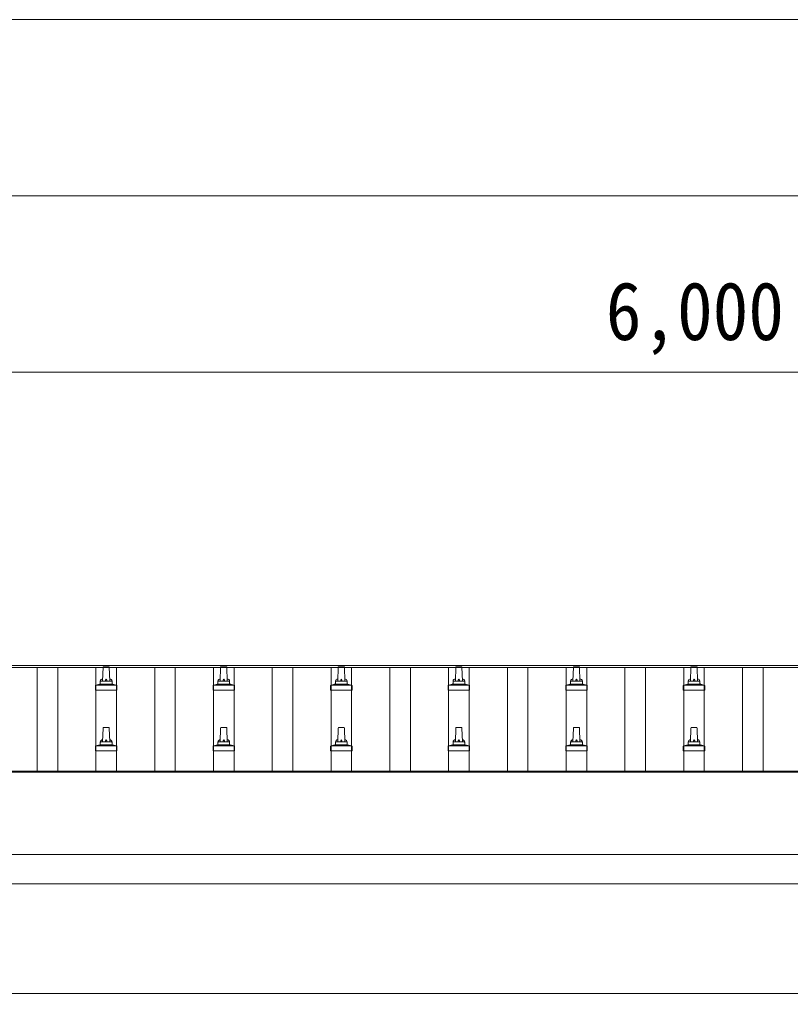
# Model space of a CAD drawing. Units: millimetres at full size, sheet at 1:50; details may follow other scales. Extents: x -14053 to 14053, y -9700 to 9700.
# Drawn here: x -2907 to -1595, y 3124 to 4781 of the extents above; entities that cross this region are included whole.
import ezdxf
from ezdxf.enums import TextEntityAlignment as Align

# ---------------------------------------------------------------- set-up
doc = ezdxf.new("R2010")
doc.units = ezdxf.units.MM
doc.header["$LTSCALE"] = 50
for name, color, linetype, lineweight in [('0-4_設備', 4, 'Continuous', 9), ('0-5_仕上げ', 5, 'Continuous', 5), ('0-8_外構', 6, 'Continuous', 9)]:
    doc.layers.add(name, color=color, linetype=linetype, lineweight=lineweight)
doc.styles.add('ＭＳ ゴシック', font='')
doc.styles.get('ＭＳ ゴシック').set_extended_font_data('MS Gothic')

msp = doc.modelspace()

# ---------------------------------------------------------------- linework, layer by layer
at = {"layer": '0-4_設備'}
for p, q in [((3063.78, 3681.71), (-4736.72, 3681.71)), ((3063.78, 3678.12), (-4759.22, 3678.12)), ((-12580.22, 3500.21), (3061.78, 3500.21)), ((-2936.72, 3502.1), (3061.78, 3502.1)), ((-2936.72, 3360.32), (3061.78, 3360.32)), ((-2936.72, 3310.5), (3061.78, 3310.5)), ((-3654.14, 3123.8), (1225.78, 3123.8))]:
    msp.add_line(p, q, dxfattribs=at)
at = {"layer": '0-5_仕上げ'}
for p, q in [((-2764.49, 3678.71), (-2765.22, 3655.19)), ((-2754.94, 3679.69), (-2763.49, 3679.69)), ((-2753.22, 3655.19), (-2753.94, 3678.71)), ((-2564.49, 3678.71), (-2565.22, 3655.19)), ((-2554.94, 3679.69), (-2563.49, 3679.69)), ((-2553.22, 3655.19), (-2553.94, 3678.71)), ((-2364.49, 3678.71), (-2365.22, 3655.19)), ((-2354.94, 3679.69), (-2363.49, 3679.69)), ((-2353.22, 3655.19), (-2353.94, 3678.71)), ((-2164.49, 3678.71), (-2165.22, 3655.19)), ((-2154.94, 3679.69), (-2163.49, 3679.69)), ((-2153.22, 3655.19), (-2153.94, 3678.71)), ((-1964.49, 3678.71), (-1965.22, 3655.19)), ((-1954.94, 3679.69), (-1963.49, 3679.69)), ((-1953.22, 3655.19), (-1953.94, 3678.71)), ((-1764.49, 3678.71), (-1765.22, 3655.19)), ((-1754.94, 3679.69), (-1763.49, 3679.69)), ((-1753.22, 3655.19), (-1753.94, 3678.71)), ((-2777.47, 3639.69), (-2777.47, 3647.4)), ((-2741.35, 3648.19), (-2777.09, 3648.19)), ((-2776.7, 3648.37), (-2769.98, 3650)), ((-2748.84, 3650.19), (-2769.6, 3650.19)), ((-2769.22, 3650.97), (-2769.22, 3655.19)), ((-2750.22, 3655.19), (-2768.22, 3655.19)), ((-2749.22, 3650.97), (-2749.22, 3655.19)), ((-2741.73, 3648.37), (-2748.45, 3650)), ((-2740.97, 3639.69), (-2740.97, 3647.4)), ((-2577.47, 3639.69), (-2577.47, 3647.4)), ((-2541.35, 3648.19), (-2577.09, 3648.19)), ((-2576.7, 3648.37), (-2569.98, 3650)), ((-2548.84, 3650.19), (-2569.6, 3650.19)), ((-2569.22, 3650.97), (-2569.22, 3655.19)), ((-2550.22, 3655.19), (-2568.22, 3655.19)), ((-2549.22, 3650.97), (-2549.22, 3655.19)), ((-2541.73, 3648.37), (-2548.45, 3650)), ((-2540.97, 3639.69), (-2540.97, 3647.4)), ((-2377.47, 3639.69), (-2377.47, 3647.4)), ((-2341.35, 3648.19), (-2377.09, 3648.19)), ((-2376.7, 3648.37), (-2369.98, 3650)), ((-2348.84, 3650.19), (-2369.6, 3650.19)), ((-2369.22, 3650.97), (-2369.22, 3655.19)), ((-2350.22, 3655.19), (-2368.22, 3655.19)), ((-2349.22, 3650.97), (-2349.22, 3655.19)), ((-2341.73, 3648.37), (-2348.45, 3650)), ((-2340.97, 3639.69), (-2340.97, 3647.4)), ((-2177.47, 3639.69), (-2177.47, 3647.4)), ((-2141.35, 3648.19), (-2177.09, 3648.19)), ((-2176.7, 3648.37), (-2169.98, 3650)), ((-2148.84, 3650.19), (-2169.6, 3650.19)), ((-2169.22, 3650.97), (-2169.22, 3655.19)), ((-2150.22, 3655.19), (-2168.22, 3655.19)), ((-2149.22, 3650.97), (-2149.22, 3655.19)), ((-2141.73, 3648.37), (-2148.45, 3650)), ((-2140.97, 3639.69), (-2140.97, 3647.4)), ((-1977.47, 3639.69), (-1977.47, 3647.4)), ((-1941.35, 3648.19), (-1977.09, 3648.19)), ((-1976.7, 3648.37), (-1969.98, 3650)), ((-1948.84, 3650.19), (-1969.6, 3650.19)), ((-1969.22, 3650.97), (-1969.22, 3655.19)), ((-1950.22, 3655.19), (-1968.22, 3655.19)), ((-1949.22, 3650.97), (-1949.22, 3655.19)), ((-1941.73, 3648.37), (-1948.45, 3650)), ((-1940.97, 3639.69), (-1940.97, 3647.4)), ((-1777.47, 3639.69), (-1777.47, 3647.4)), ((-1741.35, 3648.19), (-1777.09, 3648.19)), ((-1776.7, 3648.37), (-1769.98, 3650)), ((-1748.84, 3650.19), (-1769.6, 3650.19)), ((-1769.22, 3650.97), (-1769.22, 3655.19)), ((-1750.22, 3655.19), (-1768.22, 3655.19)), ((-1749.22, 3650.97), (-1749.22, 3655.19)), ((-1741.73, 3648.37), (-1748.45, 3650)), ((-1740.97, 3639.69), (-1740.97, 3647.4)), ((-2777.47, 3639.69), (-2740.97, 3639.69)), ((-2577.47, 3639.69), (-2540.97, 3639.69)), ((-2377.47, 3639.69), (-2340.97, 3639.69)), ((-2177.47, 3639.69), (-2140.97, 3639.69)), ((-1977.47, 3639.69), (-1940.97, 3639.69)), ((-1777.47, 3639.69), (-1740.97, 3639.69)), ((-2764.49, 3575.38), (-2765.22, 3551.85)), ((-2754.94, 3576.35), (-2763.49, 3576.35)), ((-2753.22, 3551.85), (-2753.94, 3575.38)), ((-2564.49, 3575.38), (-2565.22, 3551.85)), ((-2554.94, 3576.35), (-2563.49, 3576.35)), ((-2553.22, 3551.85), (-2553.94, 3575.38)), ((-2364.49, 3575.38), (-2365.22, 3551.85)), ((-2354.94, 3576.35), (-2363.49, 3576.35)), ((-2353.22, 3551.85), (-2353.94, 3575.38)), ((-2164.49, 3575.38), (-2165.22, 3551.85)), ((-2154.94, 3576.35), (-2163.49, 3576.35)), ((-2153.22, 3551.85), (-2153.94, 3575.38)), ((-1964.49, 3575.38), (-1965.22, 3551.85)), ((-1954.94, 3576.35), (-1963.49, 3576.35)), ((-1953.22, 3551.85), (-1953.94, 3575.38)), ((-1764.49, 3575.38), (-1765.22, 3551.85)), ((-1754.94, 3576.35), (-1763.49, 3576.35)), ((-1753.22, 3551.85), (-1753.94, 3575.38)), ((-2776.7, 3545.04), (-2769.98, 3546.67)), ((-2748.84, 3546.85), (-2769.6, 3546.85)), ((-2769.22, 3547.64), (-2769.22, 3551.85)), ((-2750.22, 3551.85), (-2768.22, 3551.85)), ((-2749.22, 3547.64), (-2749.22, 3551.85)), ((-2741.73, 3545.04), (-2748.45, 3546.67)), ((-2576.7, 3545.04), (-2569.98, 3546.67)), ((-2548.84, 3546.85), (-2569.6, 3546.85)), ((-2569.22, 3547.64), (-2569.22, 3551.85)), ((-2550.22, 3551.85), (-2568.22, 3551.85)), ((-2549.22, 3547.64), (-2549.22, 3551.85)), ((-2541.73, 3545.04), (-2548.45, 3546.67)), ((-2376.7, 3545.04), (-2369.98, 3546.67)), ((-2348.84, 3546.85), (-2369.6, 3546.85)), ((-2369.22, 3547.64), (-2369.22, 3551.85)), ((-2350.22, 3551.85), (-2368.22, 3551.85)), ((-2349.22, 3547.64), (-2349.22, 3551.85)), ((-2341.73, 3545.04), (-2348.45, 3546.67)), ((-2176.7, 3545.04), (-2169.98, 3546.67)), ((-2148.84, 3546.85), (-2169.6, 3546.85)), ((-2169.22, 3547.64), (-2169.22, 3551.85)), ((-2150.22, 3551.85), (-2168.22, 3551.85)), ((-2149.22, 3547.64), (-2149.22, 3551.85)), ((-2141.73, 3545.04), (-2148.45, 3546.67)), ((-1976.7, 3545.04), (-1969.98, 3546.67)), ((-1948.84, 3546.85), (-1969.6, 3546.85)), ((-1969.22, 3547.64), (-1969.22, 3551.85)), ((-1950.22, 3551.85), (-1968.22, 3551.85)), ((-1949.22, 3547.64), (-1949.22, 3551.85)), ((-1941.73, 3545.04), (-1948.45, 3546.67)), ((-1776.7, 3545.04), (-1769.98, 3546.67)), ((-1748.84, 3546.85), (-1769.6, 3546.85)), ((-1769.22, 3547.64), (-1769.22, 3551.85)), ((-1750.22, 3551.85), (-1768.22, 3551.85)), ((-1749.22, 3547.64), (-1749.22, 3551.85)), ((-1741.73, 3545.04), (-1748.45, 3546.67)), ((-2777.47, 3536.35), (-2777.47, 3544.07)), ((-2777.47, 3536.35), (-2740.97, 3536.35)), ((-2741.35, 3544.85), (-2777.09, 3544.85)), ((-2740.97, 3536.35), (-2740.97, 3544.07)), ((-2577.47, 3536.35), (-2577.47, 3544.07)), ((-2577.47, 3536.35), (-2540.97, 3536.35)), ((-2541.35, 3544.85), (-2577.09, 3544.85)), ((-2540.97, 3536.35), (-2540.97, 3544.07)), ((-2377.47, 3536.35), (-2377.47, 3544.07)), ((-2377.47, 3536.35), (-2340.97, 3536.35)), ((-2341.35, 3544.85), (-2377.09, 3544.85)), ((-2340.97, 3536.35), (-2340.97, 3544.07)), ((-2177.47, 3536.35), (-2177.47, 3544.07)), ((-2177.47, 3536.35), (-2140.97, 3536.35)), ((-2141.35, 3544.85), (-2177.09, 3544.85)), ((-2140.97, 3536.35), (-2140.97, 3544.07)), ((-1977.47, 3536.35), (-1977.47, 3544.07)), ((-1977.47, 3536.35), (-1940.97, 3536.35)), ((-1941.35, 3544.85), (-1977.09, 3544.85)), ((-1940.97, 3536.35), (-1940.97, 3544.07)), ((-1777.47, 3536.35), (-1777.47, 3544.07)), ((-1777.47, 3536.35), (-1740.97, 3536.35)), ((-1741.35, 3544.85), (-1777.09, 3544.85)), ((-1740.97, 3536.35), (-1740.97, 3544.07))]:
    msp.add_line(p, q, dxfattribs=at)
at = {"layer": '0-5_仕上げ', "color": 4, "lineweight": 9}
for p, q in [((-2876.72, 3502.1), (-2876.72, 3678.12)), ((-2841.72, 3502.1), (-2841.72, 3678.12)), ((-2776.72, 3502.1), (-2776.72, 3678.12)), ((-2741.72, 3502.1), (-2741.72, 3678.12)), ((-2676.72, 3502.1), (-2676.72, 3678.12)), ((-2641.72, 3502.1), (-2641.72, 3678.12)), ((-2576.72, 3502.1), (-2576.72, 3678.12)), ((-2541.72, 3502.1), (-2541.72, 3678.12)), ((-2476.72, 3502.1), (-2476.72, 3678.12)), ((-2441.72, 3502.1), (-2441.72, 3678.12)), ((-2376.72, 3502.1), (-2376.72, 3678.12)), ((-2341.72, 3502.1), (-2341.72, 3678.12)), ((-2276.72, 3502.1), (-2276.72, 3678.12)), ((-2241.72, 3502.1), (-2241.72, 3678.12)), ((-2176.72, 3502.1), (-2176.72, 3678.12)), ((-2141.72, 3502.1), (-2141.72, 3678.12)), ((-2076.72, 3502.1), (-2076.72, 3678.12)), ((-2041.72, 3502.1), (-2041.72, 3678.12)), ((-1976.72, 3502.1), (-1976.72, 3678.12)), ((-1941.72, 3502.1), (-1941.72, 3678.12)), ((-1876.72, 3502.1), (-1876.72, 3678.12)), ((-1841.72, 3502.1), (-1841.72, 3678.12)), ((-1776.72, 3502.1), (-1776.72, 3678.12)), ((-1741.72, 3502.1), (-1741.72, 3678.12)), ((-1676.72, 3502.1), (-1676.72, 3678.12)), ((-1641.72, 3502.1), (-1641.72, 3678.12))]:
    msp.add_line(p, q, dxfattribs=at)
at = {"layer": '0-5_仕上げ'}
for centre, radius, start, end in [((-2763.49, 3678.69), 1, 90, 178.60509), ((-2754.94, 3678.69), 1, 1.39491, 90), ((-2563.49, 3678.69), 1, 90, 178.60509), ((-2554.94, 3678.69), 1, 1.39491, 90), ((-2363.49, 3678.69), 1, 90, 178.60509), ((-2354.94, 3678.69), 1, 1.39491, 90), ((-2163.49, 3678.69), 1, 90, 178.60509), ((-2154.94, 3678.69), 1, 1.39491, 90), ((-1963.49, 3678.69), 1, 90, 178.60509), ((-1954.94, 3678.69), 1, 1.39491, 90), ((-1763.49, 3678.69), 1, 90, 178.60509), ((-1754.94, 3678.69), 1, 1.39491, 90), ((-2776.47, 3647.4), 1, 103.62699, 180), ((-2770.22, 3650.97), 1, 283.62699, 0), ((-2765.13, 3654.55), 4.13, 90, 171.17633), ((-2768.22, 3654.19), 1, 90, 180), ((-2755.88, 3655.19), 4.83, 133.60282, 180), ((-2762.55, 3655.19), 4.83, 0, 46.39718), ((-2753.3, 3654.55), 4.13, 8.82367, 90), ((-2750.22, 3654.19), 1, 0, 90), ((-2748.22, 3650.97), 1, 180, 256.37301), ((-2741.97, 3647.4), 1, 0, 76.37301), ((-2576.47, 3647.4), 1, 103.62699, 180), ((-2570.22, 3650.97), 1, 283.62699, 0), ((-2565.13, 3654.55), 4.13, 90, 171.17633), ((-2568.22, 3654.19), 1, 90, 180), ((-2555.88, 3655.19), 4.83, 133.60282, 180), ((-2562.55, 3655.19), 4.83, 0, 46.39718), ((-2553.3, 3654.55), 4.13, 8.82367, 90), ((-2550.22, 3654.19), 1, 0, 90), ((-2548.22, 3650.97), 1, 180, 256.37301), ((-2541.97, 3647.4), 1, 0, 76.37301), ((-2376.47, 3647.4), 1, 103.62699, 180), ((-2370.22, 3650.97), 1, 283.62699, 0), ((-2365.13, 3654.55), 4.13, 90, 171.17633), ((-2368.22, 3654.19), 1, 90, 180), ((-2355.88, 3655.19), 4.83, 133.60282, 180), ((-2362.55, 3655.19), 4.83, 0, 46.39718), ((-2353.3, 3654.55), 4.13, 8.82367, 90), ((-2350.22, 3654.19), 1, 0, 90), ((-2348.22, 3650.97), 1, 180, 256.37301), ((-2341.97, 3647.4), 1, 0, 76.37301), ((-2176.47, 3647.4), 1, 103.62699, 180), ((-2170.22, 3650.97), 1, 283.62699, 0), ((-2165.13, 3654.55), 4.13, 90, 171.17633), ((-2168.22, 3654.19), 1, 90, 180), ((-2155.88, 3655.19), 4.83, 133.60282, 180), ((-2162.55, 3655.19), 4.83, 0, 46.39718), ((-2153.3, 3654.55), 4.13, 8.82367, 90), ((-2150.22, 3654.19), 1, 0, 90), ((-2148.22, 3650.97), 1, 180, 256.37301), ((-2141.97, 3647.4), 1, 0, 76.37301), ((-1976.47, 3647.4), 1, 103.62699, 180), ((-1970.22, 3650.97), 1, 283.62699, 0), ((-1965.13, 3654.55), 4.13, 90, 171.17633), ((-1968.22, 3654.19), 1, 90, 180), ((-1955.88, 3655.19), 4.83, 133.60282, 180), ((-1962.55, 3655.19), 4.83, 0, 46.39718), ((-1953.3, 3654.55), 4.13, 8.82367, 90), ((-1950.22, 3654.19), 1, 0, 90), ((-1948.22, 3650.97), 1, 180, 256.37301), ((-1941.97, 3647.4), 1, 0, 76.37301), ((-1776.47, 3647.4), 1, 103.62699, 180), ((-1770.22, 3650.97), 1, 283.62699, 0), ((-1765.13, 3654.55), 4.13, 90, 171.17633), ((-1768.22, 3654.19), 1, 90, 180), ((-1755.88, 3655.19), 4.83, 133.60282, 180), ((-1762.55, 3655.19), 4.83, 0, 46.39718), ((-1753.3, 3654.55), 4.13, 8.82367, 90), ((-1750.22, 3654.19), 1, 0, 90), ((-1748.22, 3650.97), 1, 180, 256.37301), ((-1741.97, 3647.4), 1, 0, 76.37301), ((-2763.49, 3575.35), 1, 90, 178.60509), ((-2754.94, 3575.35), 1, 1.39491, 90), ((-2563.49, 3575.35), 1, 90, 178.60509), ((-2554.94, 3575.35), 1, 1.39491, 90), ((-2363.49, 3575.35), 1, 90, 178.60509), ((-2354.94, 3575.35), 1, 1.39491, 90), ((-2163.49, 3575.35), 1, 90, 178.60509), ((-2154.94, 3575.35), 1, 1.39491, 90), ((-1963.49, 3575.35), 1, 90, 178.60509), ((-1954.94, 3575.35), 1, 1.39491, 90), ((-1763.49, 3575.35), 1, 90, 178.60509), ((-1754.94, 3575.35), 1, 1.39491, 90), ((-2770.22, 3547.64), 1, 283.62699, 0), ((-2765.13, 3551.22), 4.13, 90, 171.17633), ((-2768.22, 3550.85), 1, 90, 180), ((-2755.88, 3551.85), 4.83, 133.60282, 180), ((-2762.55, 3551.85), 4.83, 0, 46.39718), ((-2753.3, 3551.22), 4.13, 8.82367, 90), ((-2750.22, 3550.85), 1, 0, 90), ((-2748.22, 3547.64), 1, 180, 256.37301), ((-2570.22, 3547.64), 1, 283.62699, 0), ((-2565.13, 3551.22), 4.13, 90, 171.17633), ((-2568.22, 3550.85), 1, 90, 180), ((-2555.88, 3551.85), 4.83, 133.60282, 180), ((-2562.55, 3551.85), 4.83, 0, 46.39718), ((-2553.3, 3551.22), 4.13, 8.82367, 90), ((-2550.22, 3550.85), 1, 0, 90), ((-2548.22, 3547.64), 1, 180, 256.37301), ((-2370.22, 3547.64), 1, 283.62699, 0), ((-2365.13, 3551.22), 4.13, 90, 171.17633), ((-2368.22, 3550.85), 1, 90, 180), ((-2355.88, 3551.85), 4.83, 133.60282, 180), ((-2362.55, 3551.85), 4.83, 0, 46.39718), ((-2353.3, 3551.22), 4.13, 8.82367, 90), ((-2350.22, 3550.85), 1, 0, 90), ((-2348.22, 3547.64), 1, 180, 256.37301), ((-2170.22, 3547.64), 1, 283.62699, 0), ((-2165.13, 3551.22), 4.13, 90, 171.17633), ((-2168.22, 3550.85), 1, 90, 180), ((-2155.88, 3551.85), 4.83, 133.60282, 180), ((-2162.55, 3551.85), 4.83, 0, 46.39718), ((-2153.3, 3551.22), 4.13, 8.82367, 90), ((-2150.22, 3550.85), 1, 0, 90), ((-2148.22, 3547.64), 1, 180, 256.37301), ((-1970.22, 3547.64), 1, 283.62699, 0), ((-1965.13, 3551.22), 4.13, 90, 171.17633), ((-1968.22, 3550.85), 1, 90, 180), ((-1955.88, 3551.85), 4.83, 133.60282, 180), ((-1962.55, 3551.85), 4.83, 0, 46.39718), ((-1953.3, 3551.22), 4.13, 8.82367, 90), ((-1950.22, 3550.85), 1, 0, 90), ((-1948.22, 3547.64), 1, 180, 256.37301), ((-1770.22, 3547.64), 1, 283.62699, 0), ((-1765.13, 3551.22), 4.13, 90, 171.17633), ((-1768.22, 3550.85), 1, 90, 180), ((-1755.88, 3551.85), 4.83, 133.60282, 180), ((-1762.55, 3551.85), 4.83, 0, 46.39718), ((-1753.3, 3551.22), 4.13, 8.82367, 90), ((-1750.22, 3550.85), 1, 0, 90), ((-1748.22, 3547.64), 1, 180, 256.37301), ((-2776.47, 3544.07), 1, 103.62699, 180), ((-2741.97, 3544.07), 1, 0, 76.37301), ((-2576.47, 3544.07), 1, 103.62699, 180), ((-2541.97, 3544.07), 1, 0, 76.37301), ((-2376.47, 3544.07), 1, 103.62699, 180), ((-2341.97, 3544.07), 1, 0, 76.37301), ((-2176.47, 3544.07), 1, 103.62699, 180), ((-2141.97, 3544.07), 1, 0, 76.37301), ((-1976.47, 3544.07), 1, 103.62699, 180), ((-1941.97, 3544.07), 1, 0, 76.37301), ((-1776.47, 3544.07), 1, 103.62699, 180), ((-1741.97, 3544.07), 1, 0, 76.37301)]:
    msp.add_arc(centre, radius, start, end, dxfattribs=at)
at = {"layer": '0-8_外構'}
for p, q in [((-4759.22, 4480.71), (3040.78, 4480.71)), ((-4759.22, 4180.71), (1240.78, 4180.71))]:
    msp.add_line(p, q, dxfattribs=at)
msp.add_lwpolyline([(-12611.22, 4780.71), (3092.78, 4780.71), (3092.78, 3880.71)], dxfattribs=at)

# ---------------------------------------------------------------- texts
at = {"layer": '0-8_外構', "color": 7, "style": 'ＭＳ ゴシック', "width": 0.9}
msp.add_text('6,000', height=98.97, dxfattribs=at).set_placement((-1909.22, 4205.71), align=Align.BOTTOM_LEFT)

doc.saveas('drawing.dxf')
